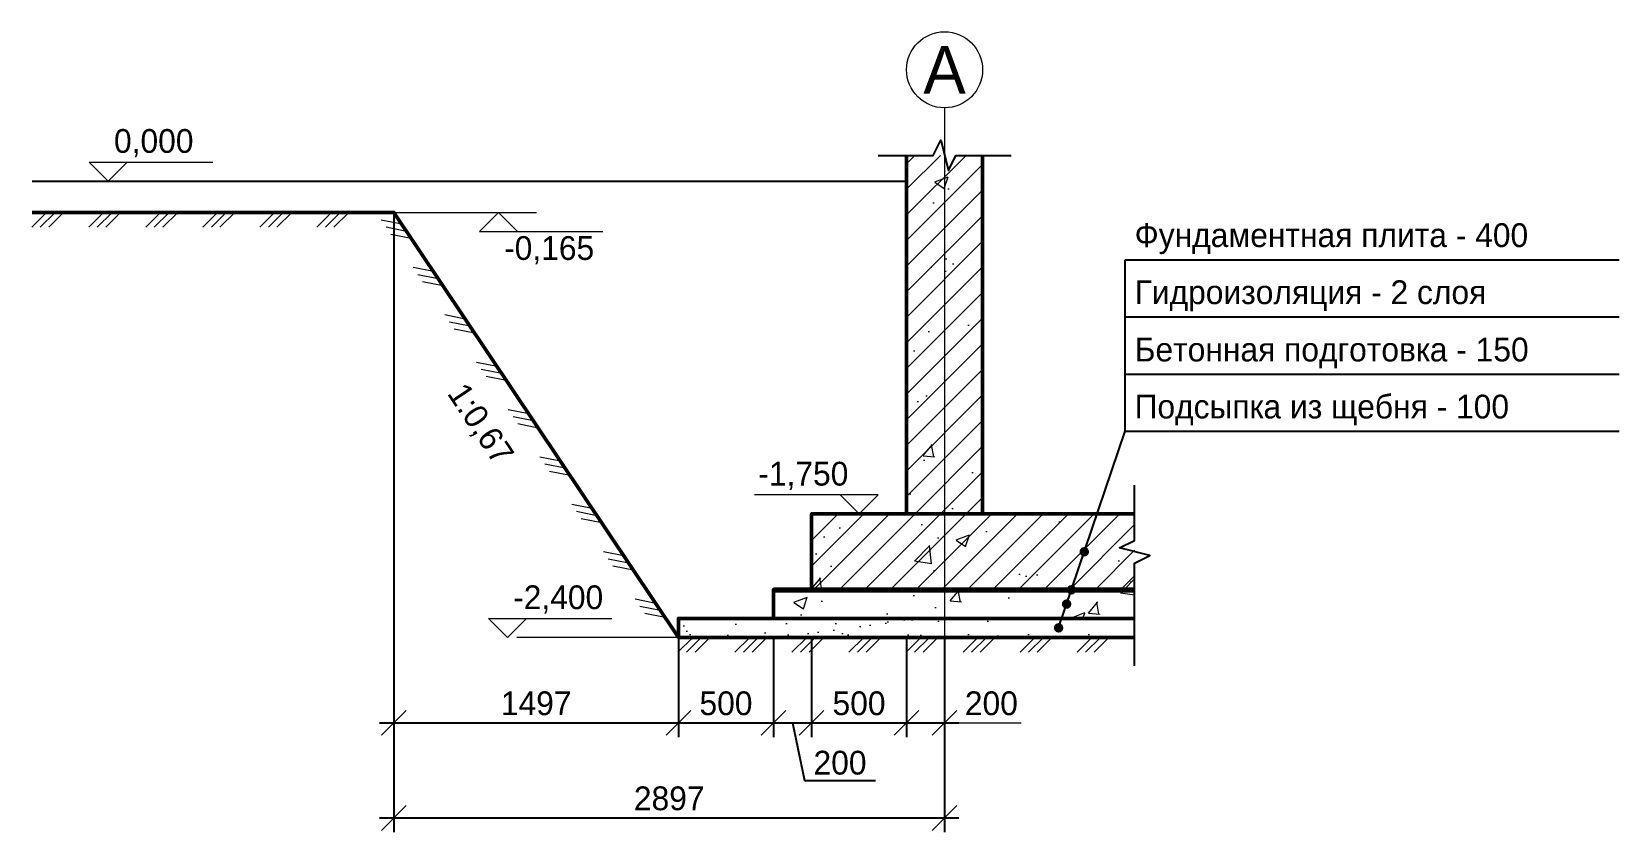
# Model space of a CAD drawing. Header units: metres. Extents: x -33 to 2004, y -39 to 322.
# Drawn here: x 1995.2 to 2003.55, y -3.26 to 0.95 of the extents above; entities that cross this region are included whole.
import ezdxf

# ---------------------------------------------------------------- set-up
doc = ezdxf.new("R2010")
doc.units = ezdxf.units.M
doc.linetypes.add('ГОСТ_штриховая', pattern=[7.5, 6, -1.5])
doc.linetypes.add('ГОСТ_штрихпунктирная', pattern=[24, 20, -1.5, 1, -1.5])
for name, color, linetype, lineweight in [('Конструкции', 7, 'Continuous', 50), ('Котлован', 7, 'Continuous', 50), ('Котлован_низ', 7, 'Continuous', 25), ('Надписи', 7, 'Continuous', 25), ('Оси', 7, 'Continuous', 18), ('Отметки', 5, 'Continuous', 18), ('Размеры', 3, 'Continuous', 18), ('Штриховка', 8, 'Continuous', 18)]:
    doc.layers.add(name, color=color, linetype=linetype, lineweight=lineweight)
doc.styles.add('ГОСТ тип Б', font='ofont.ru_GOST type B.ttf')
doc.dimstyles.new('М1-50', dxfattribs={"dimscale": 0.05, "dimtxt": 2.5, "dimasz": 2.5, "dimexe": 1.5, "dimexo": 0, "dimgap": 0.8, "dimtad": 1, "dimdec": 0, "dimlfac": 1000, "dimtxsty": 'ГОСТ тип Б', "dimtsz": 1.3, "dimcen": 2.5, "dimdle": 1.5, "dimclrd": 3, "dimclre": 3, "dimclrt": 3, "dimazin": 3, "dimtfac": 1, "dimtix": 1, "dimtmove": 0, "dimatfit": 3, "dimtfill": 1, "dimarcsym": 0})

# ---------------------------------------------------------------- blocks, each defined once
blk = doc.blocks.new('_OBLIQUE')
at = {"color": 0, "linetype": 'ByBlock'}
blk.add_line((-0.5, -0.5), (0.5, 0.5), dxfattribs=at)
blk = doc.blocks.new('*D39')
at = {"color": 3, "transparency": 16777216}
for p, q in [((1997.10255, 0), (1997.10255, -2.76)), ((1998.6, -2.235), (1998.6, -2.76)), ((1997.02755, -2.685), (1998.675, -2.685))]:
    blk.add_line(p, q, dxfattribs=at)
at = {"layer": 'Defpoints', "transparency": 16777216}
for p in [(1997.10255, 0), (1998.6, -2.235), (1997.10255, -2.685)]:
    blk.add_point(p, dxfattribs=at)
at = {"layer": 'Размеры', "color": 3, "transparency": 16777216, "xscale": 0.13, "yscale": 0.13}
for p in [(1997.10255, -2.685), (1998.6, -2.685)]:
    blk.add_blockref('_OBLIQUE', p, dxfattribs=at)
at = {"layer": 'Размеры', "color": 3, "transparency": 16777216, "insert": (1997.851275, -2.5825), "char_height": 0.125, "attachment_point": 5, "style": 'ГОСТ тип Б', "bg_fill": 3, "box_fill_scale": 1.1, "bg_fill_color": 1, "bg_fill_transparency": 0}
blk.add_mtext('1497', dxfattribs=at)
blk = doc.blocks.new('*D40')
at = {"color": 3, "transparency": 16777216}
for p, q in [((1998.6, -2.235), (1998.6, -2.76)), ((1999.1, -2.235), (1999.1, -2.76)), ((1998.525, -2.685), (1999.175, -2.685))]:
    blk.add_line(p, q, dxfattribs=at)
at = {"layer": 'Defpoints', "transparency": 16777216}
for p in [(1998.6, -2.235), (1999.1, -2.235), (1998.6, -2.685)]:
    blk.add_point(p, dxfattribs=at)
at = {"layer": 'Размеры', "color": 3, "transparency": 16777216, "xscale": 0.13, "yscale": 0.13}
for p in [(1998.6, -2.685), (1999.1, -2.685)]:
    blk.add_blockref('_OBLIQUE', p, dxfattribs=at)
at = {"layer": 'Размеры', "color": 3, "transparency": 16777216, "insert": (1998.85, -2.5825), "char_height": 0.125, "attachment_point": 5, "style": 'ГОСТ тип Б', "bg_fill": 3, "box_fill_scale": 1.1, "bg_fill_color": 1, "bg_fill_transparency": 0}
blk.add_mtext('500', dxfattribs=at)
blk = doc.blocks.new('*D41')
at = {"color": 3, "transparency": 16777216}
for p, q in [((1999.3, -2.235), (1999.3, -2.76)), ((1999.8, -2.235), (1999.8, -2.76)), ((1999.225, -2.685), (1999.875, -2.685))]:
    blk.add_line(p, q, dxfattribs=at)
at = {"layer": 'Defpoints', "transparency": 16777216}
for p in [(1999.3, -2.235), (1999.8, -2.235), (1999.3, -2.685)]:
    blk.add_point(p, dxfattribs=at)
at = {"layer": 'Размеры', "color": 3, "transparency": 16777216, "xscale": 0.13, "yscale": 0.13}
for p in [(1999.3, -2.685), (1999.8, -2.685)]:
    blk.add_blockref('_OBLIQUE', p, dxfattribs=at)
at = {"layer": 'Размеры', "color": 3, "transparency": 16777216, "insert": (1999.55, -2.5825), "char_height": 0.125, "attachment_point": 5, "style": 'ГОСТ тип Б', "bg_fill": 3, "box_fill_scale": 1.1, "bg_fill_color": 1, "bg_fill_transparency": 0}
blk.add_mtext('500', dxfattribs=at)
blk = doc.blocks.new('*D42')
at = {"color": 3, "transparency": 16777216}
for p, q in [((1999.1, -2.235), (1999.1, -2.76)), ((1999.3, -2.235), (1999.3, -2.76)), ((1999.025, -2.685), (1999.375, -2.685))]:
    blk.add_line(p, q, dxfattribs=at)
at = {"layer": 'Defpoints', "transparency": 16777216}
for p in [(1999.1, -2.235), (1999.3, -2.235), (1999.1, -2.685)]:
    blk.add_point(p, dxfattribs=at)
at = {"layer": 'Размеры', "color": 3, "transparency": 16777216, "xscale": 0.13, "yscale": 0.13}
for p in [(1999.1, -2.685), (1999.3, -2.685)]:
    blk.add_blockref('_OBLIQUE', p, dxfattribs=at)
at = {"layer": 'Размеры', "color": 3, "transparency": 16777216, "insert": (1999.45, -2.895), "char_height": 0.125, "attachment_point": 5, "style": 'ГОСТ тип Б', "bg_fill": 3, "box_fill_scale": 1.1, "bg_fill_color": 1, "bg_fill_transparency": 0}
blk.add_mtext('200', dxfattribs=at)
at = {"color": 3, "transparency": 16777216}
for p, q in [((1999.2, -2.685), (1999.2625, -2.9875)), ((1999.2625, -2.9875), (1999.6375, -2.9875))]:
    blk.add_line(p, q, dxfattribs=at)
blk = doc.blocks.new('*D43')
at = {"color": 3, "transparency": 16777216}
for p, q in [((1999.8, -2.235), (1999.8, -2.76)), ((2000, -2.235), (2000, -2.76)), ((1999.725, -2.685), (2000.075, -2.685))]:
    blk.add_line(p, q, dxfattribs=at)
at = {"layer": 'Defpoints', "transparency": 16777216}
for p in [(1999.8, -2.235), (2000, -2.235), (1999.8, -2.685)]:
    blk.add_point(p, dxfattribs=at)
at = {"layer": 'Размеры', "color": 3, "transparency": 16777216, "xscale": 0.13, "yscale": 0.13}
for p in [(1999.8, -2.685), (2000, -2.685)]:
    blk.add_blockref('_OBLIQUE', p, dxfattribs=at)
at = {"layer": 'Размеры', "color": 3, "transparency": 16777216, "insert": (2000.24625, -2.5825), "char_height": 0.125, "attachment_point": 5, "style": 'ГОСТ тип Б', "bg_fill": 3, "box_fill_scale": 1.1, "bg_fill_color": 1, "bg_fill_transparency": 0}
blk.add_mtext('200', dxfattribs=at)
blk = doc.blocks.new('*D44')
at = {"color": 3, "transparency": 16777216}
for p, q in [((1997.10255, 0), (1997.10255, -3.26)), ((2000, -2.235), (2000, -3.26)), ((1997.02755, -3.185), (2000.075, -3.185))]:
    blk.add_line(p, q, dxfattribs=at)
at = {"layer": 'Defpoints', "transparency": 16777216}
for p in [(1997.10255, 0), (2000, -2.235), (1997.10255, -3.185)]:
    blk.add_point(p, dxfattribs=at)
at = {"layer": 'Размеры', "color": 3, "transparency": 16777216, "xscale": 0.13, "yscale": 0.13}
for p in [(1997.10255, -3.185), (2000, -3.185)]:
    blk.add_blockref('_OBLIQUE', p, dxfattribs=at)
at = {"layer": 'Размеры', "color": 3, "transparency": 16777216, "insert": (1998.551275, -3.0825), "char_height": 0.125, "attachment_point": 5, "style": 'ГОСТ тип Б', "bg_fill": 3, "box_fill_scale": 1.1, "bg_fill_color": 1, "bg_fill_transparency": 0}
blk.add_mtext('2897', dxfattribs=at)

msp = doc.modelspace()

# ---------------------------------------------------------------- hatches: boundary and pattern name
at = {"layer": 'Надписи'}
h = msp.add_hatch(color=7, dxfattribs=at)
edge = h.paths.add_edge_path()
edge.add_arc((2000.7353, -1.785), 0.025, 0, 360)
h = msp.add_hatch(color=7, dxfattribs=at)
edge = h.paths.add_edge_path()
edge.add_arc((2000.6676, -1.985), 0.025, 0, 360)
h = msp.add_hatch(color=7, dxfattribs=at)
edge = h.paths.add_edge_path()
edge.add_arc((2000.6423, -2.06), 0.025, 0, 360)
h = msp.add_hatch(color=7, dxfattribs=at)
edge = h.paths.add_edge_path()
edge.add_arc((2000.6, -2.185), 0.025, 0, 360)
at = {"layer": 'Штриховка'}
h = msp.add_hatch(dxfattribs=at)
h.set_pattern_fill('ANSI31', color=8, scale=0.03)
h.paths.add_polyline_path([(2000.2, -1.585), (2000.2, 0.3), (1999.8, 0.3), (1999.8, -1.585)])
h = msp.add_hatch(dxfattribs=at)
h.set_pattern_fill('AR-CONC', color=8, scale=0.004)
h.paths.add_polyline_path([(2000.2, -1.585), (2000.2, 0.3), (1999.8, 0.3), (1999.8, -1.585)])
h = msp.add_hatch(dxfattribs=at)
h.set_pattern_fill('ANSI31', color=8, scale=0.03)
h.paths.add_polyline_path([(1999.3, -1.985), (2001, -1.985), (2001, -1.585), (1999.3, -1.585)])
h = msp.add_hatch(dxfattribs=at)
h.set_pattern_fill('AR-CONC', color=8, scale=0.004)
h.paths.add_polyline_path([(1999.3, -1.985), (2001, -1.985), (2001, -1.585), (1999.3, -1.585)])
h = msp.add_hatch(dxfattribs=at)
h.set_pattern_fill('AR-CONC', color=8, scale=0.004)
h.paths.add_polyline_path([(1999.1, -2.135), (2001, -2.135), (2001, -1.985), (1999.1, -1.985)])
h = msp.add_hatch(dxfattribs=at)
h.set_pattern_fill('AR-SAND', color=8, scale=0.004)
h.paths.add_polyline_path([(1998.6, -2.235), (2001, -2.235), (2001, -2.135), (1998.6, -2.135)])

# ---------------------------------------------------------------- linework, layer by layer
at = {"layer": 'Конструкции', "lineweight": 70}
msp.add_line((1999.1, -1.985), (2001, -1.985), dxfattribs=at)
at = {"layer": 'Конструкции'}
for points in [[(1999.8, 0.3), (1999.8, -1.585)], [(2000.2, -1.585), (2000.2, 0.3)], [(2001, -1.585), (1999.3, -1.585), (1999.3, -1.985), (2001, -1.985)], [(2001, -1.985), (1999.1, -1.985), (1999.1, -2.135), (2001, -2.135)], [(2001, -2.135), (1998.6, -2.135), (1998.6, -2.235), (2001, -2.235)]]:
    msp.add_lwpolyline(points, dxfattribs=at)
at = {"layer": 'Котлован'}
msp.add_lwpolyline([(1995.2, 0), (1997.1026, 0), (1998.6, -2.235), (2001, -2.235)], dxfattribs=at)
at = {"layer": 'Котлован_низ', "linetype": 'ГОСТ_штриховая'}
msp.add_line((1995.2, 0.165), (1999.8, 0.165), dxfattribs=at)
at = {"layer": 'Надписи'}
for p, q in [((2000.95, -1.15), (2000.95, -0.25)), ((2000.95, -0.25), (2003.55, -0.25)), ((2000.95, -0.55), (2003.55, -0.55)), ((2000.95, -0.85), (2003.55, -0.85)), ((2000.6, -2.185), (2000.95, -1.15)), ((2000.95, -1.15), (2003.55, -1.15))]:
    msp.add_line(p, q, dxfattribs=at)
for points in [[(1999.65, 0.3), (1999.94, 0.3), (1999.98, 0.38), (2000.02, 0.22), (2000.06, 0.3), (2000.35, 0.3)], [(2001, -2.385), (2001, -1.845), (2001.08, -1.805), (2000.92, -1.765), (2001, -1.725), (2001, -1.435)]]:
    msp.add_lwpolyline(points, dxfattribs=at)
at = {"layer": 'Оси', "linetype": 'ГОСТ_штрихпунктирная'}
msp.add_line((2000, 0.55), (2000, -2.85), dxfattribs=at)
at = {"layer": 'Оси'}
msp.add_circle((2000, 0.75), 0.2, dxfattribs=at)
at = {"layer": 'Отметки'}
for p, q in [((1995.5, 0.265), (1995.6, 0.165)), ((1995.5, 0.265), (1996.15, 0.265)), ((1995.6, 0.165), (1995.7, 0.265)), ((1997.5526, -0.1), (1997.6526, 0)), ((1997.6526, 0), (1997.7525, -0.1)), ((1997.5526, -0.1), (1998.2025, -0.1)), ((1999.65, -1.485), (1999, -1.485)), ((1999.45, -1.485), (1999.55, -1.585)), ((1999.55, -1.585), (1999.65, -1.485)), ((1997.6, -2.135), (1997.7, -2.235)), ((1997.6, -2.135), (1998.25, -2.135)), ((1997.7, -2.235), (1997.8, -2.135)), ((1998.6, -2.235), (1997.75, -2.235))]:
    msp.add_line(p, q, dxfattribs=at)
at = {"layer": 'Размеры'}
msp.add_line((1997.1026, 0), (1997.8526, 0), dxfattribs=at)
at = {"layer": 'Штриховка'}
for p, q in [((1995.275, 0), (1995.1972, -0.0778)), ((1995.32, 0), (1995.2422, -0.0778)), ((1995.365, 0), (1995.2872, -0.0778)), ((1995.575, 0), (1995.4972, -0.0778)), ((1995.62, 0), (1995.5422, -0.0778)), ((1995.665, 0), (1995.5872, -0.0778)), ((1995.875, 0), (1995.7972, -0.0778)), ((1995.92, 0), (1995.8422, -0.0778)), ((1995.965, 0), (1995.8872, -0.0778)), ((1996.175, 0), (1996.0972, -0.0778)), ((1996.22, 0), (1996.1422, -0.0778)), ((1996.265, 0), (1996.1872, -0.0778)), ((1996.475, 0), (1996.3972, -0.0778)), ((1996.52, 0), (1996.4422, -0.0778)), ((1996.565, 0), (1996.4872, -0.0778)), ((1996.775, 0), (1996.6972, -0.0778)), ((1996.82, 0), (1996.7422, -0.0778)), ((1996.865, 0), (1996.7872, -0.0778)), ((1997.1443, -0.0623), (1997.0364, -0.041)), ((1997.1693, -0.0997), (1997.0614, -0.0784)), ((1997.1944, -0.1371), (1997.0865, -0.1158)), ((1997.3113, -0.3115), (1997.2034, -0.2902)), ((1997.3363, -0.3489), (1997.2284, -0.3276)), ((1997.3614, -0.3863), (1997.2535, -0.365)), ((1997.4783, -0.5608), (1997.3704, -0.5394)), ((1997.5033, -0.5982), (1997.3954, -0.5768)), ((1997.5284, -0.6355), (1997.4204, -0.6142)), ((1997.6453, -0.81), (1997.5373, -0.7887)), ((1997.6703, -0.8474), (1997.5624, -0.8261)), ((1997.6953, -0.8848), (1997.5874, -0.8634)), ((1997.8122, -1.0592), (1997.7043, -1.0379)), ((1997.8373, -1.0966), (1997.7294, -1.0753)), ((1997.8623, -1.134), (1997.7544, -1.1127)), ((1997.9792, -1.3085), (1997.8713, -1.2871)), ((1998.0043, -1.3458), (1997.8964, -1.3245)), ((1998.0293, -1.3832), (1997.9214, -1.3619)), ((1998.1462, -1.5577), (1998.0383, -1.5364)), ((1998.1713, -1.5951), (1998.0633, -1.5738)), ((1998.1963, -1.6325), (1998.0884, -1.6111)), ((1998.3132, -1.8069), (1998.2053, -1.7856)), ((1998.3382, -1.8443), (1998.2303, -1.823)), ((1998.3633, -1.8817), (1998.2554, -1.8604)), ((1998.4802, -2.0562), (1998.3723, -2.0348)), ((1998.5052, -2.0935), (1998.3973, -2.0722)), ((1998.5303, -2.1309), (1998.4224, -2.1096)), ((1998.675, -2.235), (1998.5972, -2.3128)), ((1998.72, -2.235), (1998.6422, -2.3128)), ((1998.765, -2.235), (1998.6872, -2.3128)), ((1998.975, -2.235), (1998.8972, -2.3128)), ((1999.02, -2.235), (1998.9422, -2.3128)), ((1999.065, -2.235), (1998.9872, -2.3128)), ((1999.275, -2.235), (1999.1972, -2.3128)), ((1999.32, -2.235), (1999.2422, -2.3128)), ((1999.365, -2.235), (1999.2872, -2.3128)), ((1999.575, -2.235), (1999.4972, -2.3128)), ((1999.62, -2.235), (1999.5422, -2.3128)), ((1999.665, -2.235), (1999.5872, -2.3128)), ((1999.875, -2.235), (1999.7972, -2.3128)), ((1999.92, -2.235), (1999.8422, -2.3128)), ((1999.965, -2.235), (1999.8872, -2.3128)), ((2000.175, -2.235), (2000.0972, -2.3128)), ((2000.22, -2.235), (2000.1422, -2.3128)), ((2000.265, -2.235), (2000.1872, -2.3128)), ((2000.475, -2.235), (2000.3972, -2.3128)), ((2000.52, -2.235), (2000.4422, -2.3128)), ((2000.565, -2.235), (2000.4872, -2.3128)), ((2000.775, -2.235), (2000.6972, -2.3128)), ((2000.82, -2.235), (2000.7422, -2.3128)), ((2000.865, -2.235), (2000.7872, -2.3128))]:
    msp.add_line(p, q, dxfattribs=at)

# ---------------------------------------------------------------- texts
at = {"layer": 'Надписи', "char_height": 0.125, "attachment_point": 7, "style": 'ГОСТ тип Б'}
for s, insert in [('Фундаментная плита - 400', (2001, -0.22)), ('Гидроизоляция - 2 слоя', (2001, -0.52)), ('Бетонная подготовка - 150', (2001, -0.82)), ('Подсыпка из щебня - 100', (2001, -1.12))]:
    msp.add_mtext(s, dxfattribs=dict(at, insert=insert))
at = {"layer": 'Надписи', "insert": (1997.5513, -1.1175), "char_height": 0.125, "attachment_point": 5, "rotation": 303.8, "style": 'ГОСТ тип Б'}
msp.add_mtext('1:0,67', dxfattribs=at)
at = {"layer": 'Оси', "insert": (2000, 0.75), "char_height": 0.25, "attachment_point": 5, "style": 'ГОСТ тип Б'}
msp.add_mtext('А', dxfattribs=at)
at = {"layer": 'Отметки', "char_height": 0.125, "style": 'ГОСТ тип Б'}
for s, insert, attachment_point in [('0,000', (1995.63, 0.29), 7), ('-0,165', (1997.6825, -0.125), 1), ('-1,750', (1999.02, -1.46), 7), ('-2,400', (1997.73, -2.11), 7)]:
    msp.add_mtext(s, dxfattribs=dict(at, insert=insert, attachment_point=attachment_point))

# ---------------------------------------------------------------- next in the draw order: dimensions: what is measured, and where the dimension line sits
at = {"layer": 'Размеры'}
for base, p1, p2, picture, middle in [((1997.1026, -2.685), (1997.1026, 0), (1998.6, -2.235), '*D39', (1997.8513, -2.5825)), ((1999.3, -2.685), (1999.3, -2.235), (1999.8, -2.235), '*D41', (1999.55, -2.5825))]:
    dim = msp.add_linear_dim(base=base, p1=p1, p2=p2, dimstyle='М1-50', override={"dimtad": 1}, dxfattribs=at)
    dim.commit()
    dim.dimension.update_dxf_attribs({"geometry": picture, "text_midpoint": middle})

# ---------------------------------------------------------------- next in the draw order: dimensions: what is measured, and where the dimension line sits
dim = msp.add_linear_dim(base=(1998.6, -2.685), p1=(1998.6, -2.235), p2=(1999.1, -2.235), dimstyle='М1-50', override={"dimtad": 1}, dxfattribs=at)
dim.commit()
dim.dimension.update_dxf_attribs({"geometry": '*D40', "text_midpoint": (1998.85, -2.5825)})
dim = msp.add_linear_dim(base=(1999.8, -2.685), p1=(1999.8, -2.235), p2=(2000, -2.235), dimstyle='М1-50', override={"dimtmove": 2}, dxfattribs=at)
dim.commit()
dim.dimension.update_dxf_attribs({"geometry": '*D43', "text_midpoint": (2000.2462, -2.5825), "dimtype": 160})

# ---------------------------------------------------------------- next in the draw order: linework, layer by layer
msp.add_line((2000.075, -2.685), (2000.4025, -2.685), dxfattribs=at)

# ---------------------------------------------------------------- next in the draw order: dimensions: what is measured, and where the dimension line sits
dim = msp.add_linear_dim(base=(1999.1, -2.685), p1=(1999.1, -2.235), p2=(1999.3, -2.235), dimstyle='М1-50', override={"dimtmove": 1}, dxfattribs=at)
dim.commit()
dim.dimension.update_dxf_attribs({"geometry": '*D42', "text_midpoint": (1999.2625, -2.9875), "dimtype": 160})

# ---------------------------------------------------------------- next in the draw order: dimensions: what is measured, and where the dimension line sits
dim = msp.add_linear_dim(base=(1997.1026, -3.185), p1=(1997.1026, 0), p2=(2000, -2.235), dimstyle='М1-50', dxfattribs=at)
dim.commit()
dim.dimension.update_dxf_attribs({"geometry": '*D44', "text_midpoint": (1998.5513, -3.0825)})

doc.saveas('drawing.dxf')
